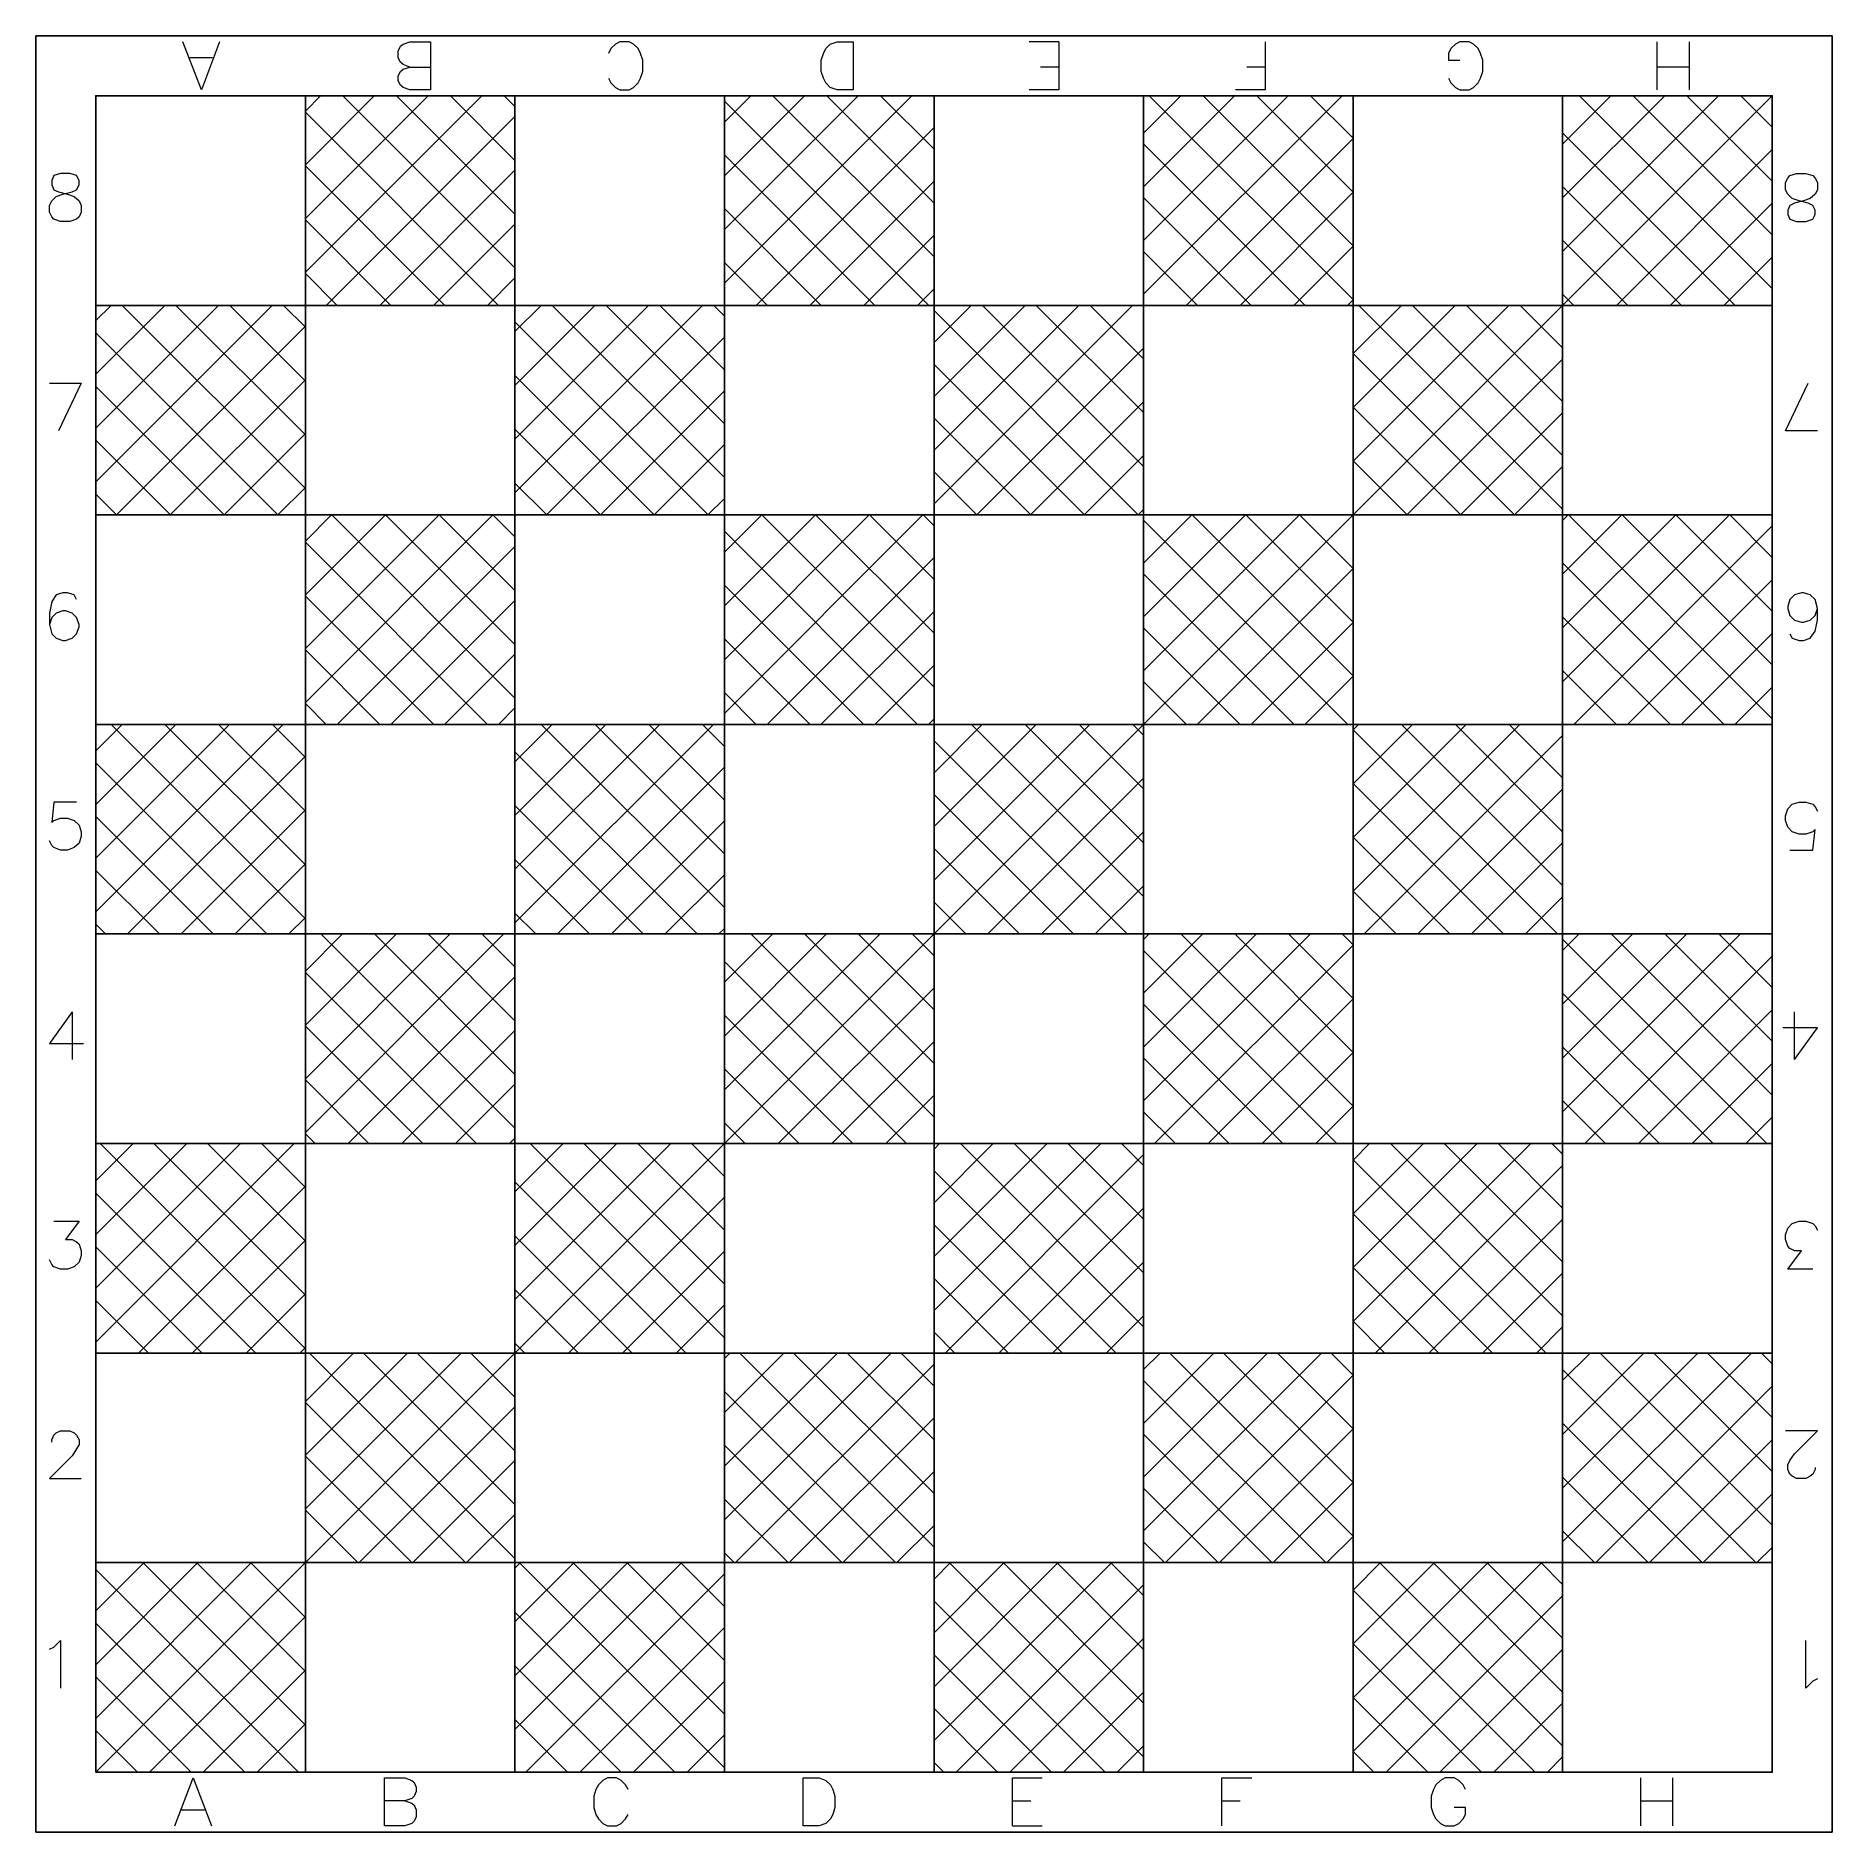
# Model space of a CAD drawing. Header units: millimetres. Extents: x 0 to 150, y 0 to 150.
import ezdxf

# ---------------------------------------------------------------- set-up
doc = ezdxf.new("R2010")
doc.units = ezdxf.units.MM

msp = doc.modelspace()

# ---------------------------------------------------------------- linework, layer by layer
for points in [[(0, 0), (0, 150), (150, 150), (150, 0), (0, 0)], [(5, 5), (5, 145), (145, 145), (145, 5), (5, 5)], [(22.5, 145), (22.5, 5)], [(22.5, 145), (40, 145), (40, 5)], [(57.5, 145), (57.5, 5)], [(92.5, 145), (75, 145), (75, 5)], [(92.5, 145), (92.5, 5)], [(92.5, 145), (110, 145), (110, 5)], [(127.5, 145), (127.5, 5)], [(5, 127.5), (145, 127.5)], [(5, 110), (145, 110)], [(5, 92.5), (145, 92.5)], [(5, 75), (145, 75)], [(5, 57.5), (145, 57.5)], [(5, 40), (145, 40)], [(5, 22.5), (145, 22.5)]]:
    msp.add_lwpolyline(points)
at = {"color": 139, "lineweight": 0}
for points in [[(15.33, 149.51), (13.82, 145.5), (12.28, 149.51)], [(32.94, 149.51), (32.94, 145.5), (31.23, 145.5), (30.66, 145.69), (30.46, 145.89), (30.26, 146.26), (30.26, 146.66), (30.46, 147.03), (30.66, 147.23), (31.23, 147.4), (32.94, 147.4)], [(31.23, 147.4), (30.66, 147.6), (30.46, 147.8), (30.26, 148.17), (30.26, 148.74), (30.46, 149.14), (30.66, 149.31), (31.23, 149.51), (32.94, 149.51)], [(47.83, 146.46), (48, 146.09), (48.4, 145.69), (48.77, 145.5), (49.54, 145.5), (49.91, 145.69), (50.3, 146.09), (50.48, 146.46), (50.68, 147.03), (50.68, 147.97), (50.48, 148.54), (50.3, 148.94), (49.91, 149.31), (49.54, 149.51), (48.77, 149.51), (48.4, 149.31), (48, 148.94), (47.83, 148.54)], [(85.43, 149.51), (85.43, 145.5), (82.96, 145.5)], [(85.43, 149.51), (82.96, 149.51)], [(102.67, 149.51), (102.67, 145.5), (100.19, 145.5)], [(117.97, 146.46), (118.17, 146.09), (118.54, 145.69), (118.92, 145.5), (119.69, 145.5), (120.06, 145.69), (120.45, 146.09), (120.63, 146.46), (120.83, 147.03), (120.83, 147.97), (120.63, 148.54), (120.45, 148.94), (120.06, 149.31), (119.69, 149.51), (118.92, 149.51), (118.54, 149.31), (118.17, 148.94), (117.97, 148.54), (117.97, 147.97), (118.92, 147.97)], [(135.39, 145.5), (135.39, 149.51)], [(138.06, 149.51), (138.06, 145.5)], [(14.76, 148.17), (12.85, 148.17)], [(85.43, 147.4), (83.9, 147.4)], [(102.67, 147.4), (101.13, 147.4)], [(138.06, 147.4), (135.39, 147.4)], [(1.12, 121), (3.77, 121), (1.89, 117.01)], [(148.77, 117.01), (146.1, 117.01), (148.01, 121)], [(3.4, 102.93), (3.2, 103.33), (2.63, 103.5), (2.26, 103.5), (1.69, 103.33), (1.32, 102.76), (1.12, 101.79), (1.12, 100.85), (1.32, 100.08), (1.69, 99.71), (2.26, 99.51), (2.46, 99.51), (3.03, 99.71), (3.4, 100.08), (3.6, 100.65), (3.6, 100.85), (3.4, 101.42), (3.03, 101.79), (2.46, 101.99), (2.26, 101.99), (1.69, 101.79), (1.32, 101.42), (1.12, 100.85)], [(146.47, 100.08), (146.67, 99.71), (147.24, 99.51), (147.61, 99.51), (148.18, 99.71), (148.58, 100.28), (148.77, 101.22), (148.77, 102.17), (148.58, 102.93), (148.18, 103.33), (147.61, 103.5), (147.44, 103.5), (146.87, 103.33), (146.47, 102.93), (146.3, 102.36), (146.3, 102.17), (146.47, 101.6), (146.87, 101.22), (147.44, 101.03), (147.61, 101.03), (148.18, 101.22), (148.58, 101.6), (148.77, 102.17)], [(3.4, 86.01), (1.49, 86.01), (1.32, 84.3), (1.49, 84.49), (2.06, 84.67), (2.63, 84.67), (3.2, 84.49), (3.6, 84.1), (3.77, 83.53), (3.77, 83.16), (3.6, 82.59), (3.2, 82.21), (2.63, 82.01), (2.06, 82.01), (1.49, 82.21), (1.32, 82.39), (1.12, 82.78)], [(146.47, 82.01), (148.38, 82.01), (148.58, 83.73), (148.38, 83.53), (147.81, 83.35), (147.24, 83.35), (146.67, 83.53), (146.3, 83.92), (146.1, 84.49), (146.1, 84.87), (146.3, 85.44), (146.67, 85.83), (147.24, 86.01), (147.81, 86.01), (148.38, 85.83), (148.58, 85.63), (148.77, 85.26)], [(3.03, 68.51), (1.12, 65.85), (3.97, 65.85)], [(3.03, 68.51), (3.03, 64.52)], [(146.87, 64.52), (146.87, 68.51)], [(146.87, 64.52), (148.77, 67.17), (145.9, 67.17)], [(1.49, 51.01), (3.6, 51.01), (2.46, 49.5), (3.03, 49.5), (3.4, 49.3), (3.6, 49.1), (3.77, 48.53), (3.77, 48.16), (3.6, 47.59), (3.2, 47.21), (2.63, 47.02), (2.06, 47.02), (1.49, 47.21), (1.32, 47.39), (1.12, 47.79)], [(148.38, 47.02), (146.3, 47.02), (147.44, 48.53), (146.87, 48.53), (146.47, 48.73), (146.3, 48.93), (146.1, 49.5), (146.1, 49.87), (146.3, 50.44), (146.67, 50.83), (147.24, 51.01), (147.81, 51.01), (148.38, 50.83), (148.58, 50.64), (148.77, 50.26)], [(1.32, 32.57), (1.32, 32.76), (1.49, 33.14), (1.69, 33.33), (2.06, 33.51), (2.83, 33.51), (3.2, 33.33), (3.4, 33.14), (3.6, 32.76), (3.6, 32.37), (3.4, 32), (3.03, 31.43), (1.12, 29.52), (3.77, 29.52)], [(148.58, 30.46), (148.58, 30.29), (148.38, 29.89), (148.18, 29.72), (147.81, 29.52), (147.04, 29.52), (146.67, 29.72), (146.47, 29.89), (146.3, 30.29), (146.3, 30.66), (146.47, 31.03), (146.87, 31.6), (148.77, 33.51), (146.1, 33.51)], [(1.12, 15.27), (1.49, 15.44), (2.06, 16.01), (2.06, 12.02)], [(148.77, 12.79), (148.38, 12.59), (147.81, 12.02), (147.81, 16.01)], [(11.6, 0.51), (13.14, 4.52), (14.65, 0.51)], [(29.1, 0.51), (29.1, 4.52), (30.81, 4.52), (31.38, 4.32), (31.58, 4.13), (31.75, 3.75), (31.75, 3.38), (31.58, 2.99), (31.38, 2.81), (30.81, 2.61), (29.1, 2.61)], [(49.45, 3.56), (49.25, 3.95), (48.88, 4.32), (48.48, 4.52), (47.74, 4.52), (47.34, 4.32), (46.97, 3.95), (46.77, 3.56), (46.58, 2.99), (46.58, 2.04), (46.77, 1.47), (46.97, 1.1), (47.34, 0.71), (47.74, 0.51), (48.48, 0.51), (48.88, 0.71), (49.25, 1.1), (49.45, 1.47)], [(81.55, 0.51), (81.55, 4.52), (84.03, 4.52)], [(99.05, 0.51), (99.05, 4.52), (101.53, 4.52)], [(119.4, 3.56), (119.2, 3.95), (118.83, 4.32), (118.44, 4.52), (117.69, 4.52), (117.29, 4.32), (116.92, 3.95), (116.72, 3.56), (116.53, 2.99), (116.53, 2.04), (116.72, 1.47), (116.92, 1.1), (117.29, 0.71), (117.69, 0.51), (118.44, 0.51), (118.83, 0.71), (119.2, 1.1), (119.4, 1.47), (119.4, 2.04), (118.44, 2.04)], [(134.03, 0.51), (134.03, 4.52)], [(136.68, 4.52), (136.68, 0.51)], [(12.17, 1.85), (14.08, 1.85)], [(30.81, 2.61), (31.38, 2.42), (31.58, 2.24), (31.75, 1.85), (31.75, 1.28), (31.58, 0.9), (31.38, 0.71), (30.81, 0.51), (29.1, 0.51)], [(81.55, 2.61), (83.09, 2.61)], [(99.05, 2.61), (100.56, 2.61)], [(134.03, 2.61), (136.68, 2.61)], [(81.55, 0.51), (84.03, 0.51)]]:
    msp.add_lwpolyline(points, dxfattribs=at)
for points in [[(68.24, 149.51), (68.24, 145.5), (66.9, 145.5), (66.33, 145.69), (65.96, 146.09), (65.76, 146.46), (65.57, 147.03), (65.57, 147.97), (65.76, 148.54), (65.96, 148.94), (66.33, 149.31), (66.9, 149.51), (68.24, 149.51)], [(2.06, 138.5), (1.49, 138.33), (1.32, 137.93), (1.32, 137.56), (1.49, 137.16), (1.89, 136.99), (2.63, 136.79), (3.2, 136.59), (3.6, 136.22), (3.77, 135.85), (3.77, 135.28), (3.6, 134.88), (3.4, 134.71), (2.83, 134.51), (2.06, 134.51), (1.49, 134.71), (1.32, 134.88), (1.12, 135.28), (1.12, 135.85), (1.32, 136.22), (1.69, 136.59), (2.26, 136.79), (3.03, 136.99), (3.4, 137.16), (3.6, 137.56), (3.6, 137.93), (3.4, 138.33), (2.83, 138.5), (2.06, 138.5)], [(147.81, 134.51), (148.38, 134.71), (148.58, 135.08), (148.58, 135.45), (148.38, 135.85), (148.01, 136.02), (147.24, 136.22), (146.67, 136.42), (146.3, 136.79), (146.1, 137.16), (146.1, 137.76), (146.3, 138.13), (146.47, 138.33), (147.04, 138.5), (147.81, 138.5), (148.38, 138.33), (148.58, 138.13), (148.77, 137.76), (148.77, 137.16), (148.58, 136.79), (148.18, 136.42), (147.61, 136.22), (146.87, 136.02), (146.47, 135.85), (146.3, 135.45), (146.3, 135.08), (146.47, 134.71), (147.04, 134.51), (147.81, 134.51)], [(64.08, 0.51), (64.08, 4.52), (65.41, 4.52), (65.98, 4.32), (66.36, 3.95), (66.55, 3.56), (66.73, 2.99), (66.73, 2.04), (66.55, 1.47), (66.36, 1.1), (65.98, 0.71), (65.41, 0.51), (64.08, 0.51)]]:
    msp.add_lwpolyline(points, close=True, dxfattribs=at)
at = {"linetype": 'Continuous'}
for points in [[(22.5, 130.26), (37.24, 145)], [(22.5, 134.75), (32.75, 145)], [(22.5, 139.24), (28.26, 145)], [(22.5, 143.73), (23.77, 145)], [(40, 130.62), (25.62, 145)], [(40, 135.11), (30.11, 145)], [(40, 139.61), (34.61, 145)], [(40, 144.1), (39.1, 145)], [(57.5, 129.34), (73.16, 145)], [(57.5, 133.83), (68.67, 145)], [(57.5, 138.32), (64.18, 145)], [(57.5, 142.81), (59.69, 145)], [(74.56, 127.5), (57.5, 144.56)], [(75, 131.55), (61.55, 145)], [(75, 136.04), (66.04, 145)], [(75, 140.53), (70.53, 145)], [(92.5, 128.42), (109.08, 145)], [(92.5, 132.91), (104.59, 145)], [(92.5, 137.4), (100.1, 145)], [(92.5, 141.89), (95.61, 145)], [(110, 127.98), (92.98, 145)], [(110, 132.47), (97.47, 145)], [(110, 136.96), (101.96, 145)], [(110, 141.45), (106.45, 145)], [(127.5, 127.5), (145, 145)], [(127.5, 131.99), (140.51, 145)], [(127.5, 136.48), (136.02, 145)], [(127.5, 140.97), (131.53, 145)], [(145, 128.9), (128.9, 145)], [(145, 133.39), (133.39, 145)], [(145, 137.88), (137.88, 145)], [(145, 142.37), (142.37, 145)], [(38.63, 127.5), (22.5, 143.63)], [(24.23, 127.5), (40, 143.27)], [(60.15, 127.5), (75, 142.35)], [(96.07, 127.5), (110, 141.43)], [(141.91, 127.5), (127.5, 141.91)], [(70.07, 127.5), (57.5, 140.07)], [(105.99, 127.5), (92.5, 140.99)], [(131.99, 127.5), (145, 140.51)], [(34.14, 127.5), (22.5, 139.14)], [(28.72, 127.5), (40, 138.78)], [(64.64, 127.5), (75, 137.86)], [(100.56, 127.5), (110, 136.94)], [(137.42, 127.5), (127.5, 137.42)], [(65.58, 127.5), (57.5, 135.58)], [(101.5, 127.5), (92.5, 136.5)], [(136.48, 127.5), (145, 136.02)], [(29.65, 127.5), (22.5, 134.65)], [(33.21, 127.5), (40, 134.29)], [(69.13, 127.5), (75, 133.37)], [(97.01, 127.5), (92.5, 132.01)], [(105.05, 127.5), (110, 132.45)], [(132.93, 127.5), (127.5, 132.93)], [(61.09, 127.5), (57.5, 131.09)], [(140.97, 127.5), (145, 131.53)], [(25.16, 127.5), (22.5, 130.16)], [(37.7, 127.5), (40, 129.8)], [(73.62, 127.5), (75, 128.88)], [(92.52, 127.5), (92.5, 127.52)], [(109.54, 127.5), (110, 127.96)], [(128.44, 127.5), (127.5, 128.44)], [(5, 112.76), (19.74, 127.5)], [(5, 117.25), (15.25, 127.5)], [(5, 121.74), (10.76, 127.5)], [(5, 126.23), (6.27, 127.5)], [(22.5, 112.2), (7.2, 127.5)], [(22.5, 116.69), (11.69, 127.5)], [(22.5, 121.18), (16.18, 127.5)], [(22.5, 125.67), (20.67, 127.5)], [(40, 111.84), (55.66, 127.5)], [(40, 116.33), (51.17, 127.5)], [(40, 120.82), (46.68, 127.5)], [(40, 125.31), (42.19, 127.5)], [(56.13, 110), (40, 126.13)], [(57.5, 113.12), (43.12, 127.5)], [(57.5, 117.61), (47.61, 127.5)], [(57.5, 122.11), (52.11, 127.5)], [(57.5, 126.6), (56.6, 127.5)], [(75, 110.92), (91.58, 127.5)], [(75, 115.41), (87.09, 127.5)], [(75, 119.9), (82.6, 127.5)], [(75, 124.39), (78.11, 127.5)], [(92.06, 110), (75, 127.06)], [(92.5, 114.05), (79.05, 127.5)], [(92.5, 118.54), (83.54, 127.5)], [(92.5, 123.03), (88.03, 127.5)], [(110, 110), (127.5, 127.5)], [(110, 114.49), (123.01, 127.5)], [(110, 118.98), (118.52, 127.5)], [(110, 123.47), (114.03, 127.5)], [(127.5, 110.48), (110.48, 127.5)], [(127.5, 114.97), (114.97, 127.5)], [(127.5, 119.46), (119.46, 127.5)], [(127.5, 123.95), (123.95, 127.5)], [(20.21, 110), (5, 125.21)], [(6.73, 110), (22.5, 125.77)], [(42.65, 110), (57.5, 124.85)], [(78.57, 110), (92.5, 123.93)], [(123.49, 110), (110, 123.49)], [(114.49, 110), (127.5, 123.01)], [(51.64, 110), (40, 121.64)], [(87.57, 110), (75, 122.57)], [(15.72, 110), (5, 120.72)], [(11.22, 110), (22.5, 121.28)], [(47.14, 110), (57.5, 120.36)], [(83.06, 110), (92.5, 119.44)], [(119, 110), (110, 119)], [(118.98, 110), (127.5, 118.52)], [(47.15, 110), (40, 117.15)], [(83.08, 110), (75, 118.08)], [(11.23, 110), (5, 116.23)], [(15.71, 110), (22.5, 116.79)], [(51.63, 110), (57.5, 115.87)], [(87.55, 110), (92.5, 114.95)], [(114.51, 110), (110, 114.51)], [(123.47, 110), (127.5, 114.03)], [(42.66, 110), (40, 112.66)], [(78.59, 110), (75, 113.59)], [(6.74, 110), (5, 111.74)], [(20.2, 110), (22.5, 112.3)], [(56.12, 110), (57.5, 111.38)], [(22.5, 94.34), (38.16, 110)], [(22.5, 98.83), (33.67, 110)], [(22.5, 103.32), (29.18, 110)], [(22.5, 107.81), (24.69, 110)], [(40, 94.7), (24.7, 110)], [(40, 99.19), (29.19, 110)], [(40, 103.68), (33.68, 110)], [(40, 108.17), (38.17, 110)], [(57.5, 93.42), (74.08, 110)], [(57.5, 97.91), (69.59, 110)], [(57.5, 102.4), (65.1, 110)], [(57.5, 106.89), (60.61, 110)], [(75, 95.62), (60.62, 110)], [(75, 100.11), (65.11, 110)], [(75, 104.61), (69.61, 110)], [(75, 109.1), (74.1, 110)], [(92.04, 110), (92.5, 110.46)], [(92.5, 92.5), (110, 110)], [(92.5, 96.99), (105.51, 110)], [(92.5, 101.48), (101.02, 110)], [(92.5, 105.97), (96.53, 110)], [(109.56, 92.5), (92.5, 109.56)], [(110, 96.55), (96.55, 110)], [(110, 101.04), (101.04, 110)], [(110, 105.53), (105.53, 110)], [(110.02, 110), (110, 110.02)], [(127.5, 96.07), (141.43, 110)], [(127.5, 100.56), (136.94, 110)], [(127.5, 105.05), (132.45, 110)], [(127.5, 109.54), (127.96, 110)], [(145, 92.98), (127.98, 110)], [(145, 97.47), (132.47, 110)], [(145, 101.96), (136.96, 110)], [(145, 106.45), (141.45, 110)], [(73.63, 92.5), (57.5, 108.63)], [(128.42, 92.5), (145, 109.08)], [(37.71, 92.5), (22.5, 107.71)], [(25.15, 92.5), (40, 107.35)], [(61.07, 92.5), (75, 106.43)], [(105.07, 92.5), (92.5, 105.07)], [(96.99, 92.5), (110, 105.51)], [(140.99, 92.5), (127.5, 105.99)], [(69.14, 92.5), (57.5, 104.14)], [(132.91, 92.5), (145, 104.59)], [(33.22, 92.5), (22.5, 103.22)], [(29.64, 92.5), (40, 102.86)], [(65.56, 92.5), (75, 101.94)], [(100.58, 92.5), (92.5, 100.58)], [(101.48, 92.5), (110, 101.02)], [(136.5, 92.5), (127.5, 101.5)], [(64.65, 92.5), (57.5, 99.65)], [(137.4, 92.5), (145, 100.1)], [(28.73, 92.5), (22.5, 98.73)], [(34.13, 92.5), (40, 98.37)], [(70.05, 92.5), (75, 97.45)], [(96.09, 92.5), (92.5, 96.09)], [(105.97, 92.5), (110, 96.53)], [(132.01, 92.5), (127.5, 97.01)], [(60.16, 92.5), (57.5, 95.16)], [(141.89, 92.5), (145, 95.61)], [(24.24, 92.5), (22.5, 94.24)], [(38.62, 92.5), (40, 93.88)], [(5, 76.84), (20.66, 92.5)], [(5, 81.33), (16.17, 92.5)], [(5, 85.82), (11.68, 92.5)], [(5, 90.31), (7.19, 92.5)], [(22.5, 76.28), (6.28, 92.5)], [(22.5, 80.77), (10.77, 92.5)], [(22.5, 85.26), (15.26, 92.5)], [(22.5, 89.75), (19.75, 92.5)], [(40, 75.92), (56.58, 92.5)], [(40, 80.41), (52.09, 92.5)], [(40, 84.9), (47.6, 92.5)], [(40, 89.39), (43.11, 92.5)], [(57.5, 77.2), (42.2, 92.5)], [(57.5, 81.69), (46.69, 92.5)], [(57.5, 86.18), (51.18, 92.5)], [(57.5, 90.67), (55.67, 92.5)], [(74.54, 92.5), (75, 92.96)], [(75, 75), (92.5, 92.5)], [(75, 79.49), (88.01, 92.5)], [(75, 83.98), (83.52, 92.5)], [(75, 88.47), (79.03, 92.5)], [(92.5, 78.12), (78.12, 92.5)], [(92.5, 82.61), (82.61, 92.5)], [(92.5, 87.11), (87.11, 92.5)], [(92.5, 91.6), (91.6, 92.5)], [(110, 78.57), (123.93, 92.5)], [(110, 83.06), (119.44, 92.5)], [(110, 87.55), (114.95, 92.5)], [(110, 92.04), (110.46, 92.5)], [(127.06, 75), (110, 92.06)], [(110.92, 75), (127.5, 91.58)], [(127.5, 79.05), (114.05, 92.5)], [(127.5, 83.54), (118.54, 92.5)], [(127.5, 88.03), (123.03, 92.5)], [(127.52, 92.5), (127.5, 92.52)], [(55.21, 75), (40, 90.21)], [(91.13, 75), (75, 91.13)], [(19.29, 75), (5, 89.29)], [(7.65, 75), (22.5, 89.85)], [(43.57, 75), (57.5, 88.93)], [(79.49, 75), (92.5, 88.01)], [(122.57, 75), (110, 87.57)], [(115.41, 75), (127.5, 87.09)], [(50.72, 75), (40, 85.72)], [(86.64, 75), (75, 86.64)], [(14.8, 75), (5, 84.8)], [(12.14, 75), (22.5, 85.36)], [(48.06, 75), (57.5, 84.44)], [(83.98, 75), (92.5, 83.52)], [(118.08, 75), (110, 83.08)], [(119.9, 75), (127.5, 82.6)], [(46.23, 75), (40, 81.23)], [(82.15, 75), (75, 82.15)], [(10.31, 75), (5, 80.31)], [(16.63, 75), (22.5, 80.87)], [(52.55, 75), (57.5, 79.95)], [(88.47, 75), (92.5, 79.03)], [(113.59, 75), (110, 78.59)], [(124.39, 75), (127.5, 78.11)], [(41.74, 75), (40, 76.74)], [(77.66, 75), (75, 77.66)], [(5.82, 75), (5, 75.82)], [(21.12, 75), (22.5, 76.38)], [(22.5, 58.42), (39.08, 75)], [(22.5, 62.91), (34.59, 75)], [(22.5, 67.4), (30.1, 75)], [(22.5, 71.89), (25.61, 75)], [(40, 58.78), (23.78, 75)], [(40, 63.27), (28.27, 75)], [(40, 67.76), (32.76, 75)], [(40, 72.25), (37.25, 75)], [(57.04, 75), (57.5, 75.46)], [(57.5, 61.99), (70.51, 75)], [(57.5, 66.48), (66.02, 75)], [(57.5, 70.97), (61.53, 75)], [(75, 59.7), (59.7, 75)], [(75, 64.19), (64.19, 75)], [(75, 68.68), (68.68, 75)], [(75, 73.17), (73.17, 75)], [(92.5, 61.07), (106.43, 75)], [(92.5, 65.56), (101.94, 75)], [(92.5, 70.05), (97.45, 75)], [(92.5, 74.54), (92.96, 75)], [(110, 65.11), (100.11, 75)], [(110, 69.61), (104.61, 75)], [(127.5, 64.64), (137.86, 75)], [(127.5, 69.13), (133.37, 75)], [(127.5, 73.62), (128.88, 75)], [(57.5, 57.5), (75, 75)], [(108.63, 57.5), (92.5, 73.63)], [(93.42, 57.5), (110, 74.08)], [(110, 60.62), (95.62, 75)], [(110, 74.1), (109.1, 75)], [(127.5, 60.15), (142.35, 75)], [(144.56, 57.5), (127.5, 74.56)], [(145, 61.55), (131.55, 75)], [(145, 66.04), (136.04, 75)], [(145, 70.53), (140.53, 75)], [(72.71, 57.5), (57.5, 72.71)], [(129.34, 57.5), (145, 73.16)], [(36.79, 57.5), (22.5, 71.79)], [(26.07, 57.5), (40, 71.43)], [(61.99, 57.5), (75, 70.51)], [(104.14, 57.5), (92.5, 69.14)], [(97.91, 57.5), (110, 69.59)], [(140.07, 57.5), (127.5, 70.07)], [(68.22, 57.5), (57.5, 68.22)], [(133.83, 57.5), (145, 68.67)], [(32.3, 57.5), (22.5, 67.3)], [(30.56, 57.5), (40, 66.94)], [(66.48, 57.5), (75, 66.02)], [(99.65, 57.5), (92.5, 64.65)], [(102.4, 57.5), (110, 65.1)], [(135.58, 57.5), (127.5, 65.58)], [(63.73, 57.5), (57.5, 63.73)], [(138.32, 57.5), (145, 64.18)], [(27.81, 57.5), (22.5, 62.81)], [(35.05, 57.5), (40, 62.45)], [(70.97, 57.5), (75, 61.53)], [(95.16, 57.5), (92.5, 60.16)], [(106.89, 57.5), (110, 60.61)], [(131.09, 57.5), (127.5, 61.09)], [(59.24, 57.5), (57.5, 59.24)], [(142.81, 57.5), (145, 59.69)], [(5, 40.92), (21.58, 57.5)], [(5, 45.41), (17.09, 57.5)], [(5, 49.9), (12.6, 57.5)], [(5, 54.39), (8.11, 57.5)], [(22.5, 40.36), (5.36, 57.5)], [(22.5, 44.85), (9.85, 57.5)], [(22.5, 49.34), (14.34, 57.5)], [(22.5, 53.83), (18.83, 57.5)], [(23.32, 57.5), (22.5, 58.32)], [(39.54, 57.5), (40, 57.96)], [(40, 40), (57.5, 57.5)], [(40, 44.49), (53.01, 57.5)], [(40, 48.98), (48.52, 57.5)], [(40, 53.47), (44.03, 57.5)], [(57.5, 41.28), (41.28, 57.5)], [(57.5, 45.77), (45.77, 57.5)], [(57.5, 50.26), (50.26, 57.5)], [(57.5, 54.75), (54.75, 57.5)], [(75, 43.57), (88.93, 57.5)], [(75, 48.06), (84.44, 57.5)], [(75, 52.55), (79.95, 57.5)], [(75, 57.04), (75.46, 57.5)], [(92.5, 42.2), (77.2, 57.5)], [(92.5, 46.69), (81.69, 57.5)], [(92.5, 51.18), (86.18, 57.5)], [(92.5, 55.67), (90.67, 57.5)], [(110, 42.65), (124.85, 57.5)], [(110, 47.14), (120.36, 57.5)], [(110, 51.63), (115.87, 57.5)], [(110, 56.12), (111.38, 57.5)], [(127.5, 43.12), (113.12, 57.5)], [(127.5, 47.61), (117.61, 57.5)], [(127.5, 52.11), (122.11, 57.5)], [(127.5, 56.6), (126.6, 57.5)], [(75.92, 40), (92.5, 56.58)], [(126.13, 40), (110, 56.13)], [(111.84, 40), (127.5, 55.66)], [(54.29, 40), (40, 54.29)], [(90.21, 40), (75, 55.21)], [(18.37, 40), (5, 53.37)], [(8.57, 40), (22.5, 53.93)], [(44.49, 40), (57.5, 53.01)], [(80.41, 40), (92.5, 52.09)], [(121.64, 40), (110, 51.64)], [(116.33, 40), (127.5, 51.17)], [(49.8, 40), (40, 49.8)], [(85.72, 40), (75, 50.72)], [(13.88, 40), (5, 48.88)], [(13.06, 40), (22.5, 49.44)], [(48.98, 40), (57.5, 48.52)], [(84.9, 40), (92.5, 47.6)], [(117.15, 40), (110, 47.15)], [(120.82, 40), (127.5, 46.68)], [(45.31, 40), (40, 45.31)], [(81.23, 40), (75, 46.23)], [(9.39, 40), (5, 44.39)], [(17.55, 40), (22.5, 44.95)], [(53.47, 40), (57.5, 44.03)], [(89.39, 40), (92.5, 43.11)], [(112.66, 40), (110, 42.66)], [(125.31, 40), (127.5, 42.19)], [(40.82, 40), (40, 40.82)], [(76.74, 40), (75, 41.74)], [(22.04, 40), (22.5, 40.46)], [(22.5, 22.5), (40, 40)], [(22.5, 26.99), (35.51, 40)], [(22.5, 31.48), (31.02, 40)], [(22.5, 35.97), (26.53, 40)], [(40, 22.86), (22.86, 40)], [(40, 27.35), (27.35, 40)], [(40, 31.84), (31.84, 40)], [(40, 36.33), (36.33, 40)], [(57.5, 26.07), (71.43, 40)], [(57.5, 30.56), (66.94, 40)], [(57.5, 35.05), (62.45, 40)], [(57.5, 39.54), (57.96, 40)], [(58.42, 22.5), (75, 39.08)], [(75, 23.78), (58.78, 40)], [(75, 28.27), (63.27, 40)], [(75, 32.76), (67.76, 40)], [(75, 37.25), (72.25, 40)], [(92.5, 25.15), (107.35, 40)], [(92.5, 29.64), (102.86, 40)], [(92.5, 34.13), (98.37, 40)], [(92.5, 38.62), (93.88, 40)], [(110, 24.7), (94.7, 40)], [(110, 29.19), (99.19, 40)], [(110, 33.68), (103.68, 40)], [(110, 38.17), (108.17, 40)], [(127.5, 24.23), (143.27, 40)], [(127.5, 28.72), (138.78, 40)], [(127.5, 33.21), (134.29, 40)], [(127.5, 37.7), (129.8, 40)], [(145, 25.62), (130.62, 40)], [(145, 30.11), (135.11, 40)], [(145, 34.61), (139.61, 40)], [(145, 39.1), (144.1, 40)], [(107.71, 22.5), (92.5, 37.71)], [(94.34, 22.5), (110, 38.16)], [(143.63, 22.5), (127.5, 38.63)], [(71.79, 22.5), (57.5, 36.79)], [(130.26, 22.5), (145, 37.24)], [(35.87, 22.5), (22.5, 35.87)], [(26.99, 22.5), (40, 35.51)], [(62.91, 22.5), (75, 34.59)], [(103.22, 22.5), (92.5, 33.22)], [(98.83, 22.5), (110, 33.67)], [(139.14, 22.5), (127.5, 34.14)], [(67.3, 22.5), (57.5, 32.3)], [(134.75, 22.5), (145, 32.75)], [(31.38, 22.5), (22.5, 31.38)], [(31.48, 22.5), (40, 31.02)], [(67.4, 22.5), (75, 30.1)], [(98.73, 22.5), (92.5, 28.73)], [(103.32, 22.5), (110, 29.18)], [(134.65, 22.5), (127.5, 29.65)], [(62.81, 22.5), (57.5, 27.81)], [(139.24, 22.5), (145, 28.26)], [(26.89, 22.5), (22.5, 26.89)], [(35.97, 22.5), (40, 26.53)], [(71.89, 22.5), (75, 25.61)], [(94.24, 22.5), (92.5, 24.24)], [(107.81, 22.5), (110, 24.69)], [(130.16, 22.5), (127.5, 25.16)], [(58.32, 22.5), (57.5, 23.32)], [(110, 6.73), (125.77, 22.5)], [(110, 11.22), (121.28, 22.5)], [(110, 15.71), (116.79, 22.5)], [(110, 20.2), (112.3, 22.5)], [(143.73, 22.5), (145, 23.77)], [(5, 5), (22.5, 22.5)], [(5, 9.49), (18.01, 22.5)], [(5, 13.98), (13.52, 22.5)], [(5, 18.47), (9.03, 22.5)], [(21.94, 5), (5, 21.94)], [(22.5, 8.93), (8.93, 22.5)], [(22.5, 13.42), (13.42, 22.5)], [(22.5, 17.91), (17.91, 22.5)], [(22.5, 22.4), (22.4, 22.5)], [(40, 8.57), (53.93, 22.5)], [(40, 13.06), (49.44, 22.5)], [(40, 17.55), (44.95, 22.5)], [(40, 22.04), (40.46, 22.5)], [(57.5, 5.36), (40.36, 22.5)], [(40.92, 5), (57.5, 21.58)], [(57.5, 9.85), (44.85, 22.5)], [(57.5, 14.34), (49.34, 22.5)], [(57.5, 18.83), (53.83, 22.5)], [(75, 7.65), (89.85, 22.5)], [(75, 12.14), (85.36, 22.5)], [(75, 16.63), (80.87, 22.5)], [(75, 21.12), (76.38, 22.5)], [(92.5, 6.28), (76.28, 22.5)], [(92.5, 10.77), (80.77, 22.5)], [(92.5, 15.26), (85.26, 22.5)], [(92.5, 19.75), (89.75, 22.5)], [(127.5, 7.2), (112.2, 22.5)], [(127.5, 11.69), (116.69, 22.5)], [(127.5, 16.18), (121.18, 22.5)], [(127.5, 20.67), (125.67, 22.5)], [(76.84, 5), (92.5, 20.66)], [(125.21, 5), (110, 20.21)], [(112.76, 5), (127.5, 19.74)], [(9.49, 5), (22.5, 18.01)], [(53.37, 5), (40, 18.37)], [(89.29, 5), (75, 19.29)], [(17.45, 5), (5, 17.45)], [(45.41, 5), (57.5, 17.09)], [(81.33, 5), (92.5, 16.17)], [(120.72, 5), (110, 15.72)], [(117.25, 5), (127.5, 15.25)], [(13.98, 5), (22.5, 13.52)], [(48.88, 5), (40, 13.88)], [(84.8, 5), (75, 14.8)], [(12.96, 5), (5, 12.96)], [(49.9, 5), (57.5, 12.6)], [(85.82, 5), (92.5, 11.68)], [(116.23, 5), (110, 11.23)], [(121.74, 5), (127.5, 10.76)], [(18.47, 5), (22.5, 9.03)], [(44.39, 5), (40, 9.39)], [(80.31, 5), (75, 10.31)], [(8.47, 5), (5, 8.47)], [(54.39, 5), (57.5, 8.11)], [(90.31, 5), (92.5, 7.19)], [(111.74, 5), (110, 6.74)], [(126.23, 5), (127.5, 6.27)], [(75.82, 5), (75, 5.82)]]:
    msp.add_lwpolyline(points, dxfattribs=at)

doc.saveas('drawing.dxf')
